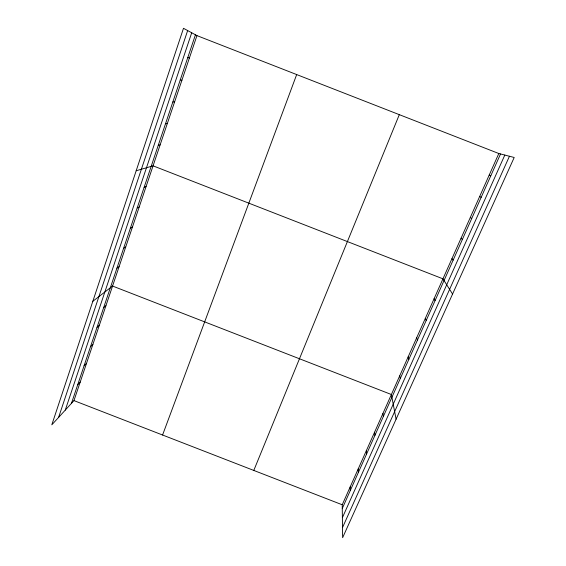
<?xml version="1.0" encoding="UTF-8"?>
<svg xmlns="http://www.w3.org/2000/svg" width="566" height="566" viewBox="0 0 566 566"><rect width="100%" height="100%" fill="white"/><g stroke="black" fill="none" stroke-linecap="round" stroke-linejoin="round"><path stroke-width="0.85" d="M58.602 417.404L187.65 30.564M65.274 410.109L191.704 32.764M71.45 403.346L195.44 34.795M73.955 400.608L196.947 35.616L183.49 28.3L51.803 424.84L73.955 400.608L342.232 504.773L342.621 537.7L514.197 157.475L498.816 153.52L196.947 35.616M162.576 435.013L296.676 74.571M253.794 470.431L399.313 114.657M342.232 504.773L498.816 153.52M342.274 508.494L500.535 153.966M342.388 517.678L504.808 155.063M342.501 527.597L509.442 156.251M77.719 384.703L80.181 382.121M84.072 365.82L86.492 363.407M90.51 346.689L92.881 344.439M97.034 327.311L99.354 325.231M103.635 307.671L105.913 305.767M92.831 301.289L112.556 286.049L391.382 394.516L396.087 419.215M116.914 268.199L119.093 266.664M123.586 248.368L125.709 247.024M130.343 228.282L132.416 227.122M137.191 207.927L139.208 206.965M144.132 187.296L146.092 186.539M136.187 170.755L153.068 165.838L442.959 278.826L452.567 294.044M158.296 145.2L160.136 144.861M165.52 123.721L167.295 123.6M172.849 101.951L174.561 102.057M180.271 79.877L181.919 80.209M187.806 57.491L189.384 58.065M489.187 175.127L490.793 175.793M479.685 196.43L481.185 197.322M470.318 217.45L471.704 218.554M461.071 238.187L462.358 239.496M451.951 258.641L453.133 260.155M434.08 298.749L435.056 300.645M425.314 318.403L426.198 320.49M416.668 337.803L417.46 340.074M408.128 356.948L408.836 359.396M399.702 375.852L400.318 378.47M382.927 413.491L383.366 416.442M374.572 432.219L374.933 435.339M366.329 450.713L366.612 453.989M358.193 468.959L358.391 472.391M350.163 486.979L350.283 490.559"/></g></svg>
